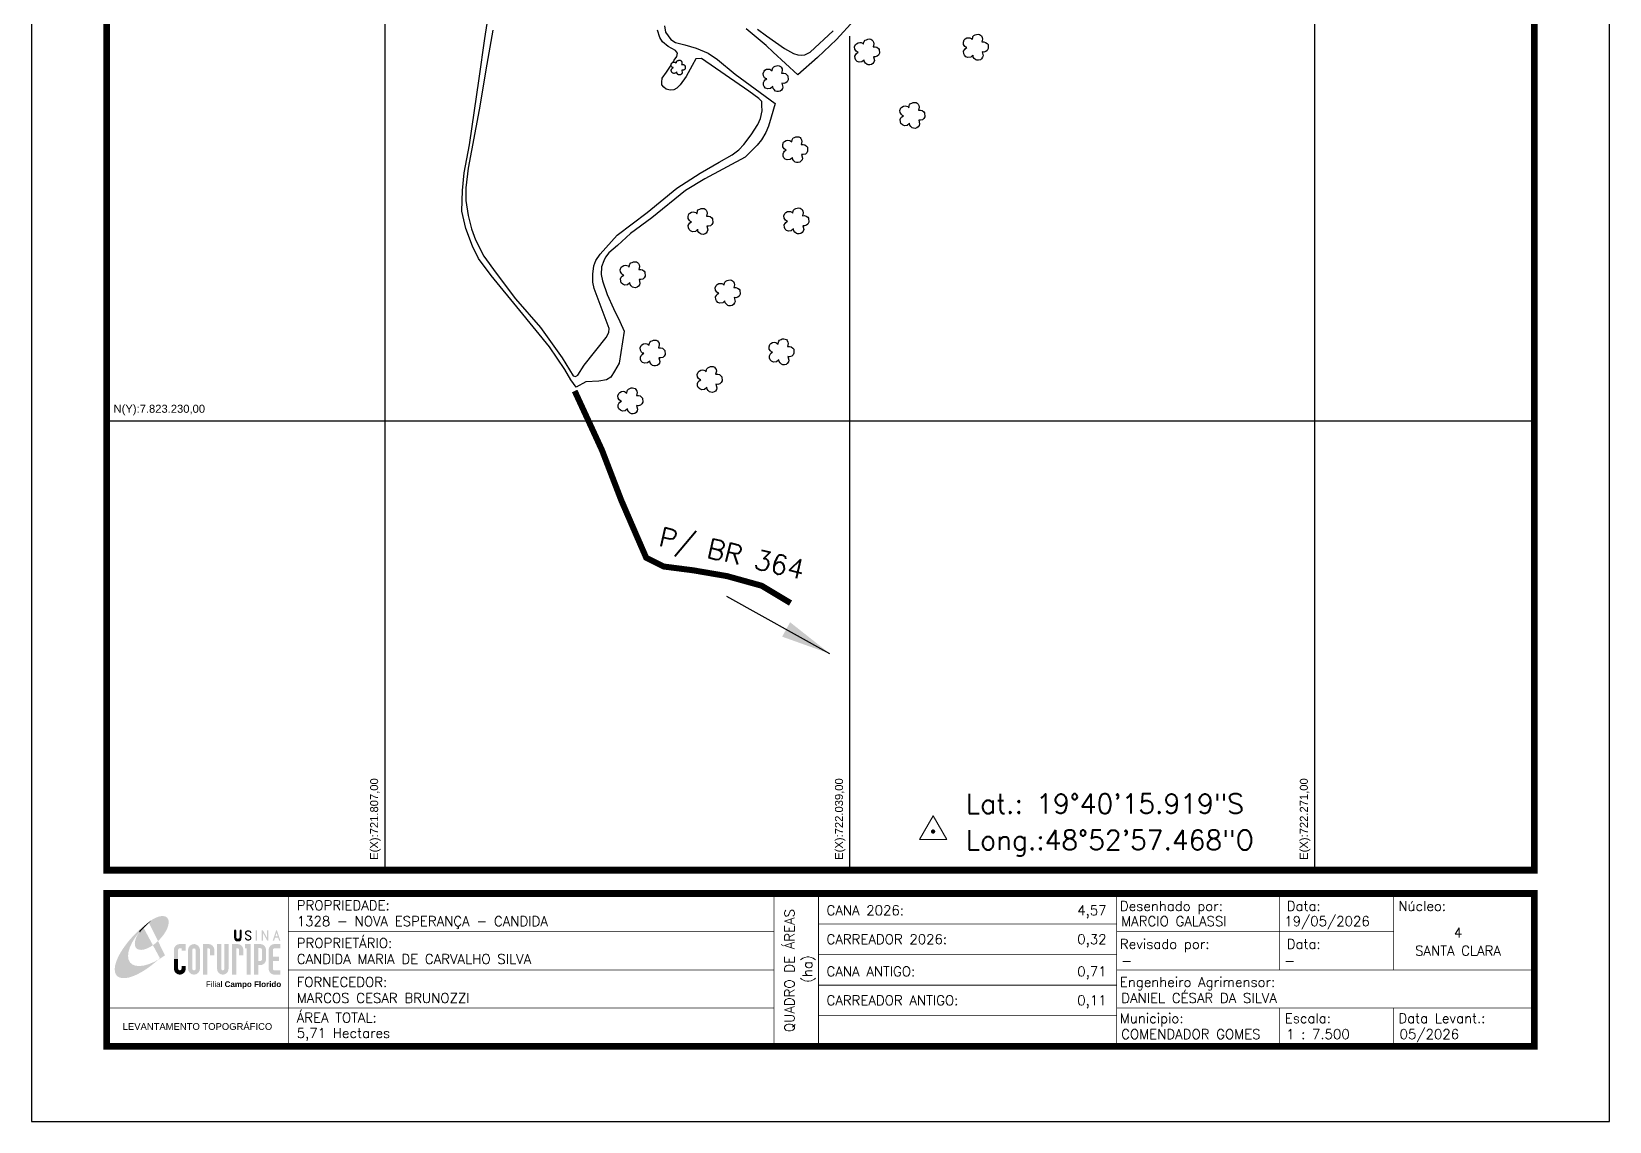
# Model space of a CAD drawing. Extents: x 721631 to 722418, y 7822880 to 7823994.
# Drawn here: x 721631 to 722418, y 7822880 to 7823424 of the extents above; entities that cross this region are included whole.
import ezdxf
from ezdxf.enums import TextEntityAlignment as Align

# ---------------------------------------------------------------- set-up
doc = ezdxf.new("R2010")
doc.units = 0
doc.linetypes.add('CONTINUO', pattern=[0])
doc.linetypes.add('LIN0', pattern=[0])
for name, color, linetype, lineweight in [('0114001328', 1, 'Continuous', 25), ('0114001328005', 5, 'Continuous', 25), ('TEXTO_DIVERSOS', 7, 'Continuous', 5)]:
    doc.layers.add(name, color=color, linetype=linetype, lineweight=lineweight)
for name, color, linetype in [('_SIMBOLO ARVORE', 118, 'Continuous'), ('ESTRADA', 1, 'Continuous'), ('MALHA', 8, 'Continuous'), ('MARGEM', 5, 'Continuous'), ('MATO', 94, 'Continuous'), ('TEXTO', 7, 'Continuous')]:
    doc.layers.add(name, color=color, linetype=linetype)
doc.styles.add('ARIAL', font='arial.ttf')
doc.styles.add('Simplex', font='simplex.shx')
doc.styles.get("Standard").update_dxf_attribs({"font": 'arial.ttf'})
doc.dimstyles.new('ISO-25', dxfattribs={"dimtxt": 2.5, "dimasz": 2.5, "dimexe": 1.25, "dimexo": 0.625, "dimtad": 1, "dimtxsty": 'Standard', "dimcen": 2.5, "dimadec": 0, "dimazin": 0, "dimtfac": 1, "dimtmove": 0, "dimatfit": 3, "dimfxl": 1, "dimarcsym": 0})

# ---------------------------------------------------------------- blocks, each defined once
blk = doc.blocks.new('mato')
at = {"layer": 'MATO', "color": 94, "linetype": 'CONTINUO'}
blk.add_lwpolyline([(734601.6, 7824194.7), (734600.8, 7824194.1), (734600, 7824193.3), (734599.1, 7824192.6), (734598, 7824192.3), (734596.9, 7824192.2), (734595.8, 7824192.2), (734594.9, 7824192.4), (734594.2, 7824192.7), (734593.5, 7824193.1), (734592.9, 7824193.6), (734592.3, 7824194.1), (734591.8, 7824194.7), (734591.5, 7824195.3), (734591.3, 7824195.9), (734591.2, 7824196.6), (734591, 7824197.5), (734591, 7824198.4), (734591, 7824199.3), (734591.2, 7824200), (734591.5, 7824200.5), (734591.9, 7824201), (734592.1, 7824201.5), (734592.4, 7824201.9), (734592.8, 7824202.3), (734594.2, 7824203.2), (734594.7, 7824203.6), (734594.5, 7824203.7), (734593.5, 7824204), (734593.1, 7824204.2), (734592.7, 7824204.5), (734592.3, 7824204.9), (734591.8, 7824205.6), (734591.3, 7824206.3), (734590.9, 7824207.1), (734590.7, 7824208), (734590.6, 7824208.8), (734590.7, 7824209.7), (734590.9, 7824210.7), (734591.3, 7824211.6), (734591.7, 7824212.4), (734592, 7824212.8), (734592.3, 7824213.1), (734592.7, 7824213.4), (734593.3, 7824213.8), (734593.9, 7824214.2), (734594.6, 7824214.5), (734595.3, 7824214.7), (734596, 7824214.8), (734596.6, 7824214.8), (734597.2, 7824214.8), (734597.8, 7824214.7), (734598.2, 7824214.6), (734598.7, 7824214.4), (734599.1, 7824214.3), (734599.5, 7824214), (734600, 7824213.4), (734600.5, 7824213), (734600.9, 7824212.8), (734601.1, 7824213.4), (734601.2, 7824214.2), (734601.3, 7824215.1), (734601.4, 7824215.5), (734601.5, 7824215.8), (734602, 7824216.5), (734602.3, 7824217), (734602.7, 7824217.4), (734603.2, 7824217.6), (734603.7, 7824217.8), (734604.3, 7824218), (734605.3, 7824218.4), (734605.8, 7824218.6), (734606.3, 7824218.7), (734606.9, 7824218.8), (734607.5, 7824218.8), (734608, 7824218.8), (734608.6, 7824218.7), (734609.1, 7824218.6), (734609.5, 7824218.4), (734610, 7824218.1), (734610.4, 7824217.9), (734610.7, 7824217.6), (734611, 7824217.2), (734611.3, 7824216.8), (734611.7, 7824216.3), (734611.9, 7824215.7), (734612.2, 7824215.1), (734612.4, 7824214.6), (734612.5, 7824214), (734612.5, 7824213.3), (734612.2, 7824212.1), (734611.9, 7824210.9), (734611.7, 7824210), (734612.4, 7824209.8), (734613.2, 7824209.9), (734614.1, 7824210), (734614.7, 7824209.9), (734615.4, 7824209.8), (734616, 7824209.5), (734616.6, 7824209.1), (734617.3, 7824208.6), (734617.8, 7824208.1), (734618.2, 7824207.9), (734618.6, 7824207.5), (734618.8, 7824207), (734619, 7824205.5), (734619.1, 7824203.9), (734619.1, 7824202.4), (734618.8, 7824201.5), (734618.4, 7824200.9), (734618, 7824200.3), (734617.5, 7824199.8), (734617, 7824199.3), (734616.5, 7824199), (734615.7, 7824198.7), (734614.9, 7824198.5), (734614.1, 7824198.3), (734613.3, 7824198.6), (734612.6, 7824198.7), (734612.1, 7824198.5), (734612.3, 7824197.3), (734613.2, 7824194.3), (734613.1, 7824193.5), (734613, 7824192.9), (734612.3, 7824191.8), (734611.9, 7824191.2), (734611.4, 7824190.7), (734611, 7824190.3), (734610.6, 7824189.9), (734610.1, 7824189.6), (734609.5, 7824189.4), (734608.8, 7824189.2), (734608.2, 7824189.2), (734607.5, 7824189.1), (734606.8, 7824189.2), (734605.7, 7824189.3), (734605.3, 7824189.5), (734604.8, 7824189.7), (734604.2, 7824190.1), (734603.7, 7824190.7), (734603.2, 7824191.3), (734602.7, 7824191.7), (734602.3, 7824192.2), (734602, 7824192.7), (734601.9, 7824194.3), (734601.7, 7824195)], dxfattribs=at)
blk = doc.blocks.new('A$C78F83FB3')
at = {"layer": 'MARGEM'}
h = blk.add_hatch(color=20, dxfattribs=at)
edge = h.paths.add_edge_path()
edge.add_ellipse((19.49, 23.77), major_axis=(-6.68, -6.67), ratio=0.469426, start_angle=292.73277, end_angle=601.25787)
edge.add_ellipse((22.83, 22.05), major_axis=(12.64, 11.29), ratio=0.457614, start_angle=79.90686, end_angle=107.91393)
edge = h.paths.add_edge_path()
edge.add_ellipse((18.28, 18.7), major_axis=(13.95, 13.59), ratio=0.386848, start_angle=63.96117, end_angle=264.59932)
edge.add_ellipse((22.83, 22.05), major_axis=(12.64, 11.29), ratio=0.457614, start_angle=107.91393, end_angle=245.11815, ccw=False)
edge.add_ellipse((19.49, 23.77), major_axis=(-6.68, -6.67), ratio=0.469426, start_angle=241.25787, end_angle=292.73277, ccw=False)
for color, points in [(20, [(15.46, 26.12), (14.17, 24.81), (14.06, 24.24), (14.39, 23.97), (14.67, 24.54), (19.47, 29.32), (18.48, 28.66), (17.31, 27.78)]), (7, [(58.42, 24.9), (57.9, 24.9), (57.9, 21.73, -0.414214), (57.15, 20.98), (56.84, 20.98, -0.414214), (56.09, 21.73), (56.09, 24.9), (55.57, 24.9), (55.57, 21.73, 0.414214), (56.84, 20.46), (57.15, 20.46, 0.414214), (58.42, 21.73)]), (7, [(61.7, 24.9), (61.23, 24.9, 0.396318), (60.04, 23.78), (60.04, 23.72, 0.151912), (60.39, 22.97), (60.46, 22.92), (62.18, 22), (62.85, 21.83, 0.12407), (62.51, 22.42), (60.75, 23.36, -0.13192), (60.56, 23.77, -0.385578), (61.23, 24.37), (61.7, 24.37, -0.414214), (62.37, 23.7), (62.89, 23.7, 0.414214)]), (7, [(62.37, 23.7), (62.89, 23.7, 0.414214), (61.7, 24.9), (61.23, 24.9, 0.396318), (60.04, 23.78), (60.04, 23.72, 0.151912), (60.39, 22.97), (60.46, 22.92), (62.18, 22), (62.18, 22, -0.131921), (62.37, 21.59, -0.385578), (61.7, 20.98), (61.23, 20.98, -0.414214), (60.56, 21.65), (60.04, 21.65, 0.414214), (61.23, 20.46), (61.7, 20.46, 0.402546), (62.89, 21.61, 0.165292), (62.51, 22.42), (60.75, 23.36, -0.13192), (60.56, 23.77, -0.385578), (61.23, 24.37), (61.7, 24.37, -0.414214)]), (7, [(30.97, 12.46), (29.13, 12.46), (29.13, 8.21, 1), (34.29, 8.21), (34.29, 9.41), (32.45, 9.41), (32.45, 8.21, -1), (30.97, 8.21)])]:
    blk.add_hatch(color=color, dxfattribs=at).paths.add_polyline_path(points)
h = blk.add_hatch(color=7, dxfattribs=at)
h.paths.add_polyline_path([(65.24, 24.9), (64.72, 24.9), (64.72, 20.46), (65.24, 20.46)])
h.paths.add_polyline_path([(67.38, 20.46), (67.9, 20.46), (67.9, 23.74), (69.74, 20.46), (70.23, 20.46), (70.23, 24.9), (69.71, 24.9), (69.71, 21.58), (67.85, 24.9), (67.38, 24.9)])
h.paths.add_polyline_path([(72.17, 20.46), (72.72, 20.46), (73.14, 21.73), (74.49, 21.73), (74.9, 20.46), (75.45, 20.46), (74, 24.9), (73.62, 24.9)])
h.paths.add_polyline_path([(73.81, 23.8), (74.32, 22.25), (73.31, 22.25)], flags=16)
h = blk.add_hatch(color=7, dxfattribs=at)
h.paths.add_polyline_path([(31.71, 18.93, 0.414214), (29.13, 16.35), (29.13, 12.46), (30.97, 12.46), (30.97, 16.35, -0.414214), (31.71, 17.09), (32.45, 17.09), (32.45, 16.02), (34.29, 16.02), (34.29, 18.93)])
h.paths.add_polyline_path([(44.15, 17.09, -0.414214), (44.89, 16.35), (44.89, 14.1), (46.72, 14.1), (46.72, 16.17, 0.433937), (44.15, 18.93), (41.77, 18.93), (41.77, 12.46), (43.61, 12.46), (43.61, 17.09)])
h.paths.add_polyline_path([(43.61, 12.46), (41.77, 12.46), (41.77, 5.62), (43.61, 5.62)])
h.paths.add_polyline_path([(47.92, 12.46), (49.75, 12.46), (49.75, 18.93), (47.92, 18.93)])
h.paths.add_polyline_path([(52.91, 18.93), (51.08, 18.93), (51.08, 12.46), (52.91, 12.46)])
h.paths.add_polyline_path([(51.08, 8.12, -1), (49.75, 8.12), (49.75, 12.46), (47.92, 12.46), (47.92, 8.12, 1), (52.91, 8.12), (52.91, 12.46), (51.08, 12.46)])
h.paths.add_polyline_path([(54.41, 12.46), (56.25, 12.46), (56.25, 17.09), (56.79, 17.09, -0.414214), (57.53, 16.35), (57.53, 14.1), (59.36, 14.1), (59.36, 16.17, 0.433937), (56.79, 18.93), (54.41, 18.93)])
h.paths.add_polyline_path([(56.25, 12.46), (54.41, 12.46), (54.41, 5.62), (56.25, 5.62)])
h.paths.add_polyline_path([(60.73, 12.46), (62.58, 12.46), (62.58, 18.93), (60.02, 18.93), (60.02, 17.08), (60.73, 17.08)])
h.paths.add_polyline_path([(62.58, 12.46), (60.73, 12.46), (60.73, 5.62), (62.58, 5.62)])
h.paths.add_polyline_path([(64.06, 12.46), (65.82, 12.46), (65.82, 17.17), (66.66, 17.17, -0.450417), (67.48, 16.25), (67.48, 12.46), (69.24, 12.46, 0.002307), (69.24, 12.48, 0.005282), (69.23, 12.54, -0.000938), (69.23, 12.53), (69.23, 16.17, 0.433937), (66.66, 18.93), (64.06, 18.93)])
h.paths.add_polyline_path([(64.06, 5.62), (65.82, 5.62), (65.82, 9.77), (66.66, 9.77, 0.426056), (69.24, 12.46), (67.48, 12.46), (67.48, 12.45, -0.450417), (66.66, 11.53), (65.82, 11.53), (65.82, 12.46), (64.06, 12.46)])
h.paths.add_polyline_path([(70.37, 12.46), (74.87, 12.46), (74.87, 13.44), (72.21, 13.44), (72.21, 16.35, -0.414214), (72.95, 17.09), (75.38, 17.09), (75.38, 18.93), (72.95, 18.93, 0.414214), (70.37, 16.35)])
h.paths.add_polyline_path([(72.21, 11.62), (74.87, 11.62), (74.87, 12.46), (70.37, 12.46), (70.37, 8.21, 0.414214), (72.95, 5.62), (75.38, 5.62), (75.38, 7.47), (72.95, 7.47, -0.414214), (72.21, 8.21)])
h = blk.add_hatch(color=7, dxfattribs=at)
h.paths.add_polyline_path([(35.29, 16.35), (35.29, 8.21, 1), (40.46, 8.21, 0.016978), (40.45, 8.38), (40.45, 16.17, 0.433937), (37.88, 18.93), (37.87, 18.93, 0.41391)])
h.paths.add_polyline_path([(38.62, 16.35), (38.62, 8.21, -1), (37.13, 8.21), (37.13, 16.35, -1)], flags=16)
at = {"layer": 'MARGEM', "color": 7}
blk.add_lwpolyline([(58.42, 24.9), (57.9, 24.9), (57.9, 21.73, -0.414214), (57.15, 20.98), (56.84, 20.98, -0.414214), (56.09, 21.73), (56.09, 24.9), (55.57, 24.9), (55.57, 21.73, 0.414214), (56.84, 20.46), (57.15, 20.46, 0.414214), (58.42, 21.73), (58.42, 24.9)], format="xyb", close=True, dxfattribs=at)
at = {"layer": 'MARGEM', "color": 252, "insert": (43.05, 2.72), "char_height": 2.5, "attachment_point": 1, "style": 'ARIAL'}
blk.add_mtext_dynamic_manual_height_columns('Filial {\\fArial|b1|i0|c0|p34;Campo Florido}', width=33.0271, gutter_width=2.46, heights=[2.95], dxfattribs=at)

msp = doc.modelspace()

# ---------------------------------------------------------------- linework, layer by layer
at = {"layer": '0114001328'}
for points in [[(721946.45, 7823427.19), (721947.05, 7823423.96), (721949.59, 7823420.32), (721951.97, 7823418.82), (721956.6, 7823417.58), (721962.26, 7823415.99), (721968.23, 7823413.56), (721972.9, 7823410.28), (721981.77, 7823403.01), (722001.65, 7823388.4), (721999.71, 7823381.63), (721998.43, 7823377.14), (721997, 7823373.97), (721994.9, 7823370.17), (721992.69, 7823367.51), (721986.82, 7823361.68), (721966.67, 7823350.74), (721956.92, 7823344.99), (721940.15, 7823331.34), (721929.55, 7823323.46), (721922.96, 7823317.52), (721918.71, 7823313.81), (721916.97, 7823311.63), (721916.18, 7823309.87), (721915.06, 7823306.81), (721914.87, 7823303.1), (721915.59, 7823299.94), (721917.81, 7823293.1), (721920.99, 7823286.13), (721924.15, 7823279.66), (721926.34, 7823274.78), (721923.8, 7823258.85), (721921.55, 7823254.78), (721919.65, 7823251.86), (721917.55, 7823250.53), (721913.76, 7823249.77), (721907.15, 7823249.46), (721902.36, 7823246.79), (721899.72, 7823250.48), (721896.68, 7823255.7), (721889.09, 7823266.96), (721874.27, 7823285.17), (721859.92, 7823302.48), (721853.68, 7823311.11), (721850.67, 7823317.19), (721847.29, 7823326.09), (721845.41, 7823334.65), (721845.64, 7823345.01), (721846.47, 7823353.72), (721849.11, 7823367.74), (721853.97, 7823400.81), (721856.88, 7823420.83), (721860.72, 7823445.55)], [(722041.2, 7823429.92), (722032.3, 7823420.4), (722022.79, 7823411.29), (722013.08, 7823402.71), (722000.65, 7823414.02), (721997.26, 7823417.35), (721987.31, 7823425.65)]]:
    msp.add_lwpolyline(points, dxfattribs=at)
at = {"layer": '0114001328005'}
for points in [[(721860.73, 7823424.96), (721857.87, 7823408.06), (721854.06, 7823385.24), (721848.53, 7823356.14), (721847.38, 7823346.35), (721847.38, 7823339.97), (721848.58, 7823332.54), (721850.21, 7823325.77), (721852.14, 7823320.27), (721856.39, 7823312.24), (721862.5, 7823303.75), (721872.19, 7823290.94), (721884.68, 7823276.57), (721895.41, 7823261.44), (721900.84, 7823252.52), (721902, 7823252.24), (721903.26, 7823252.76), (721906.35, 7823257.89), (721917.34, 7823271.59), (721918.65, 7823274.1), (721918.86, 7823276.09), (721911.37, 7823296.11), (721910.69, 7823299.19), (721910.8, 7823303.17), (721911.17, 7823307.33), (721912.16, 7823310.1), (721914.31, 7823313.14), (721922.89, 7823322.61), (721937.83, 7823333.93), (721952.59, 7823346.12), (721964.23, 7823353.69), (721973.76, 7823359.08), (721980.25, 7823362.84), (721983.65, 7823365.25), (721986.12, 7823367.98), (721989.68, 7823372.69), (721993.03, 7823377.92), (721994.39, 7823380.96), (721995.23, 7823384.78), (721995.13, 7823387.31), (721995.02, 7823389.4), (721993.61, 7823390.92), (721988.53, 7823394.58), (721964.92, 7823410.87), (721962.19, 7823410.6), (721960.36, 7823407.36), (721957.38, 7823401.87), (721954.29, 7823397.68), (721952.67, 7823395.96), (721951.1, 7823395.17), (721949.32, 7823395.02), (721947.38, 7823395.49), (721946.07, 7823396.48), (721945.18, 7823397.68), (721945.13, 7823398.99), (721945.39, 7823400.98), (721947.54, 7823403.96), (721949.79, 7823407.56), (721949.81, 7823407.85), (721950.06, 7823408.52), (721950.31, 7823408.67), (721950.64, 7823408.91), (721951.31, 7823409.98), (721952.72, 7823411.91), (721953.03, 7823413.53), (721951.93, 7823414.84), (721948.37, 7823416.78), (721945.44, 7823419.2), (721944.13, 7823421.34), (721942.98, 7823425.01)], [(721992.88, 7823425.55), (721997.33, 7823422.15), (722006.34, 7823415.75), (722010.79, 7823413.29), (722012.99, 7823412.66), (722014.98, 7823412.51), (722016.55, 7823412.61), (722019.11, 7823413.92), (722030.68, 7823424.7)]]:
    msp.add_lwpolyline(points, dxfattribs=at)
at = {"layer": '_SIMBOLO ARVORE', "linetype": 'CONTINUO'}
for points in [[(722046.17, 7823410.07, 0), (722045.05, 7823409.13, 0), (722043.63, 7823408.97, 0), (722042.62, 7823409.36, 0), (722041.9, 7823410.07, 0), (722041.6, 7823410.88, 0), (722041.52, 7823412.07, 0), (722041.91, 7823412.83, 0), (722042.32, 7823413.39, 0), (722043.14, 7823413.94, 0), (722042.62, 7823414.11, 0), (722042.1, 7823414.53, 0), (722041.5, 7823415.48, 0), (722041.39, 7823416.62, 0), (722041.83, 7823417.8, 0), (722042.28, 7823418.22, 0), (722043.12, 7823418.73, 0), (722044, 7823418.85, 0), (722044.7, 7823418.75, 0), (722045.25, 7823418.49, 0), (722045.86, 7823417.95, 0), (722046.04, 7823418.99, 0), (722046.19, 7823419.4, 0), (722046.65, 7823419.97, 0), (722047.32, 7823420.22, 0), (722047.98, 7823420.52, 0), (722048.73, 7823420.58, 0), (722049.43, 7823420.48, 0), (722050, 7823420.18, 0), (722050.42, 7823419.72, 0), (722050.79, 7823418.99, 0), (722050.94, 7823418.18, 0), (722050.6, 7823416.73, 0), (722051.61, 7823416.74, 0), (722052.46, 7823416.54, 0), (722053.25, 7823415.91, 0), (722053.69, 7823415.41, 0), (722053.81, 7823413.42, 0), (722053.32, 7823412.52, 0), (722052.67, 7823411.93, 0), (722051.64, 7823411.65, 0), (722050.74, 7823411.73, 0), (722051.22, 7823409.87, 0), (722051, 7823409.07, 0), (722050.46, 7823408.31, 0), (722049.87, 7823407.84, 0), (722049.03, 7823407.63, 0), (722048.19, 7823407.68, 0), (722047.56, 7823407.86, 0), (722046.85, 7823408.57, 0), (722046.36, 7823409.2, 0), (722046.21, 7823410.17, 0)], [(722100.42, 7823412.43, 0), (722099.31, 7823411.49, 0), (722097.88, 7823411.33, 0), (722096.87, 7823411.72, 0), (722096.15, 7823412.43, 0), (722095.85, 7823413.23, 0), (722095.77, 7823414.43, 0), (722096.16, 7823415.18, 0), (722096.57, 7823415.74, 0), (722097.39, 7823416.3, 0), (722096.87, 7823416.46, 0), (722096.36, 7823416.89, 0), (722095.75, 7823417.84, 0), (722095.64, 7823418.97, 0), (722096.08, 7823420.15, 0), (722096.54, 7823420.58, 0), (722097.37, 7823421.09, 0), (722098.25, 7823421.2, 0), (722098.95, 7823421.1, 0), (722099.5, 7823420.85, 0), (722100.11, 7823420.31, 0), (722100.29, 7823421.34, 0), (722100.45, 7823421.76, 0), (722100.9, 7823422.33, 0), (722101.58, 7823422.58, 0), (722102.24, 7823422.87, 0), (722102.98, 7823422.94, 0), (722103.68, 7823422.84, 0), (722104.25, 7823422.54, 0), (722104.67, 7823422.08, 0), (722105.04, 7823421.35, 0), (722105.19, 7823420.53, 0), (722104.85, 7823419.08, 0), (722105.87, 7823419.1, 0), (722106.71, 7823418.9, 0), (722107.5, 7823418.27, 0), (722107.94, 7823417.77, 0), (722108.06, 7823415.77, 0), (722107.57, 7823414.88, 0), (722106.92, 7823414.28, 0), (722105.89, 7823414.01, 0), (722105, 7823414.09, 0), (722105.48, 7823412.22, 0), (722105.26, 7823411.43, 0), (722104.72, 7823410.67, 0), (722104.12, 7823410.2, 0), (722103.28, 7823409.99, 0), (722102.44, 7823410.04, 0), (722101.82, 7823410.22, 0), (722101.1, 7823410.92, 0), (722100.61, 7823411.56, 0), (722100.46, 7823412.53, 0)], [(722000.52, 7823396.81, 0), (721999.4, 7823395.87, 0), (721997.98, 7823395.7, 0), (721996.96, 7823396.1, 0), (721996.25, 7823396.8, 0), (721995.95, 7823397.61, 0), (721995.87, 7823398.81, 0), (721996.26, 7823399.56, 0), (721996.67, 7823400.12, 0), (721997.48, 7823400.67, 0), (721996.96, 7823400.84, 0), (721996.45, 7823401.26, 0), (721995.84, 7823402.22, 0), (721995.74, 7823403.35, 0), (721996.17, 7823404.53, 0), (721996.63, 7823404.95, 0), (721997.47, 7823405.46, 0), (721998.34, 7823405.58, 0), (721999.04, 7823405.48, 0), (721999.6, 7823405.22, 0), (722000.2, 7823404.68, 0), (722000.39, 7823405.72, 0), (722000.54, 7823406.13, 0), (722001, 7823406.71, 0), (722001.67, 7823406.95, 0), (722002.33, 7823407.25, 0), (722003.07, 7823407.31, 0), (722003.77, 7823407.21, 0), (722004.34, 7823406.91, 0), (722004.77, 7823406.46, 0), (722005.14, 7823405.72, 0), (722005.28, 7823404.91, 0), (722004.94, 7823403.46, 0), (722005.96, 7823403.48, 0), (722006.8, 7823403.27, 0), (722007.59, 7823402.65, 0), (722008.03, 7823402.14, 0), (722008.15, 7823400.15, 0), (722007.66, 7823399.25, 0), (722007.01, 7823398.66, 0), (722005.99, 7823398.38, 0), (722005.09, 7823398.46, 0), (722005.57, 7823396.6, 0), (722005.35, 7823395.8, 0), (722004.81, 7823395.04, 0), (722004.22, 7823394.57, 0), (722003.37, 7823394.36, 0), (722002.54, 7823394.41, 0), (722001.91, 7823394.59, 0), (722001.19, 7823395.3, 0), (722000.7, 7823395.94, 0), (722000.55, 7823396.9, 0)], [(722068.77, 7823378.42, 0), (722067.65, 7823377.48, 0), (722066.23, 7823377.32, 0), (722065.22, 7823377.71, 0), (722064.5, 7823378.42, 0), (722064.2, 7823379.22, 0), (722064.12, 7823380.42, 0), (722064.51, 7823381.17, 0), (722064.92, 7823381.73, 0), (722065.74, 7823382.29, 0), (722065.22, 7823382.45, 0), (722064.7, 7823382.88, 0), (722064.1, 7823383.83, 0), (722063.99, 7823384.96, 0), (722064.43, 7823386.14, 0), (722064.88, 7823386.57, 0), (722065.72, 7823387.08, 0), (722066.6, 7823387.19, 0), (722067.3, 7823387.09, 0), (722067.85, 7823386.84, 0), (722068.46, 7823386.3, 0), (722068.64, 7823387.33, 0), (722068.8, 7823387.75, 0), (722069.25, 7823388.32, 0), (722069.93, 7823388.57, 0), (722070.58, 7823388.86, 0), (722071.33, 7823388.93, 0), (722072.03, 7823388.83, 0), (722072.6, 7823388.53, 0), (722073.02, 7823388.07, 0), (722073.39, 7823387.34, 0), (722073.54, 7823386.52, 0), (722073.2, 7823385.07, 0), (722074.22, 7823385.09, 0), (722075.06, 7823384.89, 0), (722075.85, 7823384.26, 0), (722076.29, 7823383.76, 0), (722076.41, 7823381.76, 0), (722075.92, 7823380.87, 0), (722075.27, 7823380.27, 0), (722074.24, 7823380, 0), (722073.35, 7823380.08, 0), (722073.83, 7823378.21, 0), (722073.61, 7823377.42, 0), (722073.07, 7823376.66, 0), (722072.47, 7823376.18, 0), (722071.63, 7823375.98, 0), (722070.79, 7823376.03, 0), (722070.17, 7823376.21, 0), (722069.45, 7823376.91, 0), (722068.96, 7823377.55, 0), (722068.81, 7823378.51, 0)], [(722010.29, 7823361.31, 0), (722009.17, 7823360.37, 0), (722007.75, 7823360.21, 0), (722006.74, 7823360.6, 0), (722006.02, 7823361.31, 0), (722005.72, 7823362.12, 0), (722005.64, 7823363.31, 0), (722006.03, 7823364.07, 0), (722006.44, 7823364.63, 0), (722007.26, 7823365.18, 0), (722006.74, 7823365.35, 0), (722006.22, 7823365.77, 0), (722005.62, 7823366.72, 0), (722005.51, 7823367.86, 0), (722005.94, 7823369.04, 0), (722006.4, 7823369.46, 0), (722007.24, 7823369.97, 0), (722008.11, 7823370.09, 0), (722008.82, 7823369.99, 0), (722009.37, 7823369.73, 0), (722009.98, 7823369.19, 0), (722010.16, 7823370.23, 0), (722010.31, 7823370.64, 0), (722010.77, 7823371.21, 0), (722011.44, 7823371.46, 0), (722012.1, 7823371.75, 0), (722012.84, 7823371.82, 0), (722013.55, 7823371.72, 0), (722014.12, 7823371.42, 0), (722014.54, 7823370.96, 0), (722014.91, 7823370.23, 0), (722015.05, 7823369.42, 0), (722014.72, 7823367.97, 0), (722015.73, 7823367.98, 0), (722016.57, 7823367.78, 0), (722017.37, 7823367.15, 0), (722017.81, 7823366.65, 0), (722017.93, 7823364.65, 0), (722017.44, 7823363.76, 0), (722016.79, 7823363.16, 0), (722015.76, 7823362.89, 0), (722014.86, 7823362.97, 0), (722015.34, 7823361.11, 0), (722015.12, 7823360.31, 0), (722014.58, 7823359.55, 0), (722013.99, 7823359.08, 0), (722013.15, 7823358.87, 0), (722012.31, 7823358.92, 0), (722011.68, 7823359.1, 0), (722010.96, 7823359.81, 0), (722010.48, 7823360.44, 0), (722010.33, 7823361.41, 0)], [(721963.01, 7823325.52, 0), (721961.89, 7823324.58, 0), (721960.47, 7823324.42, 0), (721959.45, 7823324.81, 0), (721958.73, 7823325.52, 0), (721958.44, 7823326.33, 0), (721958.36, 7823327.52, 0), (721958.75, 7823328.28, 0), (721959.15, 7823328.84, 0), (721959.97, 7823329.39, 0), (721959.45, 7823329.56, 0), (721958.94, 7823329.98, 0), (721958.33, 7823330.93, 0), (721958.22, 7823332.07, 0), (721958.66, 7823333.25, 0), (721959.12, 7823333.67, 0), (721959.95, 7823334.18, 0), (721960.83, 7823334.3, 0), (721961.53, 7823334.2, 0), (721962.09, 7823333.94, 0), (721962.69, 7823333.4, 0), (721962.88, 7823334.44, 0), (721963.03, 7823334.85, 0), (721963.48, 7823335.42, 0), (721964.16, 7823335.67, 0), (721964.82, 7823335.96, 0), (721965.56, 7823336.03, 0), (721966.26, 7823335.93, 0), (721966.83, 7823335.63, 0), (721967.25, 7823335.17, 0), (721967.63, 7823334.44, 0), (721967.77, 7823333.63, 0), (721967.43, 7823332.18, 0), (721968.45, 7823332.19, 0), (721969.29, 7823331.99, 0), (721970.08, 7823331.36, 0), (721970.52, 7823330.86, 0), (721970.64, 7823328.86, 0), (721970.15, 7823327.97, 0), (721969.5, 7823327.37, 0), (721968.48, 7823327.1, 0), (721967.58, 7823327.18, 0), (721968.06, 7823325.31, 0), (721967.84, 7823324.52, 0), (721967.3, 7823323.76, 0), (721966.71, 7823323.29, 0), (721965.86, 7823323.08, 0), (721965.03, 7823323.13, 0), (721964.4, 7823323.31, 0), (721963.68, 7823324.02, 0), (721963.19, 7823324.65, 0), (721963.04, 7823325.62, 0)], [(722010.9, 7823325.76, 0), (722009.78, 7823324.82, 0), (722008.36, 7823324.66, 0), (722007.35, 7823325.05, 0), (722006.63, 7823325.75, 0), (722006.33, 7823326.56, 0), (722006.25, 7823327.76, 0), (722006.64, 7823328.51, 0), (722007.05, 7823329.07, 0), (722007.87, 7823329.63, 0), (722007.35, 7823329.79, 0), (722006.83, 7823330.22, 0), (722006.23, 7823331.17, 0), (722006.12, 7823332.3, 0), (722006.56, 7823333.48, 0), (722007.01, 7823333.91, 0), (722007.85, 7823334.42, 0), (722008.73, 7823334.53, 0), (722009.43, 7823334.43, 0), (722009.98, 7823334.18, 0), (722010.59, 7823333.64, 0), (722010.77, 7823334.67, 0), (722010.93, 7823335.09, 0), (722011.38, 7823335.66, 0), (722012.06, 7823335.91, 0), (722012.71, 7823336.2, 0), (722013.46, 7823336.27, 0), (722014.16, 7823336.17, 0), (722014.73, 7823335.87, 0), (722015.15, 7823335.41, 0), (722015.52, 7823334.68, 0), (722015.67, 7823333.86, 0), (722015.33, 7823332.41, 0), (722016.35, 7823332.43, 0), (722017.19, 7823332.23, 0), (722017.98, 7823331.6, 0), (722018.42, 7823331.1, 0), (722018.54, 7823329.1, 0), (722018.05, 7823328.21, 0), (722017.4, 7823327.61, 0), (722016.37, 7823327.34, 0), (722015.48, 7823327.42, 0), (722015.95, 7823325.55, 0), (722015.74, 7823324.76, 0), (722015.2, 7823324, 0), (722014.6, 7823323.52, 0), (722013.76, 7823323.32, 0), (722012.92, 7823323.37, 0), (722012.3, 7823323.55, 0), (722011.58, 7823324.25, 0), (722011.09, 7823324.89, 0), (722010.94, 7823325.85, 0)], [(721929.19, 7823298.91, 0), (721928.07, 7823297.97, 0), (721926.65, 7823297.81, 0), (721925.63, 7823298.2, 0), (721924.92, 7823298.91, 0), (721924.62, 7823299.72, 0), (721924.54, 7823300.91, 0), (721924.93, 7823301.67, 0), (721925.34, 7823302.22, 0), (721926.15, 7823302.78, 0), (721925.63, 7823302.95, 0), (721925.12, 7823303.37, 0), (721924.52, 7823304.32, 0), (721924.41, 7823305.46, 0), (721924.84, 7823306.64, 0), (721925.3, 7823307.06, 0), (721926.14, 7823307.57, 0), (721927.01, 7823307.69, 0), (721927.71, 7823307.59, 0), (721928.27, 7823307.33, 0), (721928.87, 7823306.79, 0), (721929.06, 7823307.82, 0), (721929.21, 7823308.24, 0), (721929.67, 7823308.81, 0), (721930.34, 7823309.06, 0), (721931, 7823309.35, 0), (721931.74, 7823309.42, 0), (721932.44, 7823309.32, 0), (721933.01, 7823309.02, 0), (721933.44, 7823308.56, 0), (721933.81, 7823307.83, 0), (721933.95, 7823307.02, 0), (721933.62, 7823305.57, 0), (721934.63, 7823305.58, 0), (721935.47, 7823305.38, 0), (721936.26, 7823304.75, 0), (721936.7, 7823304.25, 0), (721936.82, 7823302.25, 0), (721936.33, 7823301.36, 0), (721935.68, 7823300.76, 0), (721934.66, 7823300.49, 0), (721933.76, 7823300.57, 0), (721934.24, 7823298.7, 0), (721934.02, 7823297.91, 0), (721933.48, 7823297.15, 0), (721932.89, 7823296.68, 0), (721932.04, 7823296.47, 0), (721931.21, 7823296.52, 0), (721930.58, 7823296.7, 0), (721929.86, 7823297.4, 0), (721929.37, 7823298.04, 0), (721929.22, 7823299.01, 0)], [(721976.63, 7823289.85, 0), (721975.52, 7823288.91, 0), (721974.09, 7823288.74, 0), (721973.08, 7823289.14, 0), (721972.36, 7823289.84, 0), (721972.06, 7823290.65, 0), (721971.98, 7823291.85, 0), (721972.37, 7823292.6, 0), (721972.78, 7823293.16, 0), (721973.6, 7823293.71, 0), (721973.08, 7823293.88, 0), (721972.57, 7823294.3, 0), (721971.96, 7823295.26, 0), (721971.85, 7823296.39, 0), (721972.29, 7823297.57, 0), (721972.75, 7823297.99, 0), (721973.58, 7823298.5, 0), (721974.46, 7823298.62, 0), (721975.16, 7823298.52, 0), (721975.71, 7823298.26, 0), (721976.32, 7823297.72, 0), (721976.5, 7823298.76, 0), (721976.66, 7823299.17, 0), (721977.11, 7823299.75, 0), (721977.79, 7823299.99, 0), (721978.45, 7823300.29, 0), (721979.19, 7823300.36, 0), (721979.89, 7823300.26, 0), (721980.46, 7823299.95, 0), (721980.88, 7823299.5, 0), (721981.25, 7823298.77, 0), (721981.4, 7823297.95, 0), (721981.06, 7823296.5, 0), (721982.08, 7823296.52, 0), (721982.92, 7823296.31, 0), (721983.71, 7823295.69, 0), (721984.15, 7823295.18, 0), (721984.27, 7823293.19, 0), (721983.78, 7823292.29, 0), (721983.13, 7823291.7, 0), (721982.1, 7823291.42, 0), (721981.21, 7823291.5, 0), (721981.69, 7823289.64, 0), (721981.47, 7823288.84, 0), (721980.93, 7823288.08, 0), (721980.33, 7823287.61, 0), (721979.49, 7823287.4, 0), (721978.65, 7823287.45, 0), (721978.03, 7823287.63, 0), (721977.31, 7823288.34, 0), (721976.82, 7823288.98, 0), (721976.67, 7823289.94, 0)], [(721939.13, 7823259.85, 0), (721938.01, 7823258.91, 0), (721936.59, 7823258.75, 0), (721935.57, 7823259.14, 0), (721934.85, 7823259.85, 0), (721934.56, 7823260.66, 0), (721934.48, 7823261.85, 0), (721934.86, 7823262.6, 0), (721935.27, 7823263.16, 0), (721936.09, 7823263.72, 0), (721935.57, 7823263.88, 0), (721935.06, 7823264.31, 0), (721934.45, 7823265.26, 0), (721934.34, 7823266.39, 0), (721934.78, 7823267.57, 0), (721935.24, 7823268, 0), (721936.07, 7823268.51, 0), (721936.95, 7823268.62, 0), (721937.65, 7823268.52, 0), (721938.2, 7823268.27, 0), (721938.81, 7823267.73, 0), (721938.99, 7823268.76, 0), (721939.15, 7823269.18, 0), (721939.6, 7823269.75, 0), (721940.28, 7823270, 0), (721940.94, 7823270.29, 0), (721941.68, 7823270.36, 0), (721942.38, 7823270.26, 0), (721942.95, 7823269.96, 0), (721943.37, 7823269.5, 0), (721943.74, 7823268.77, 0), (721943.89, 7823267.96, 0), (721943.55, 7823266.51, 0), (721944.57, 7823266.52, 0), (721945.41, 7823266.32, 0), (721946.2, 7823265.69, 0), (721946.64, 7823265.19, 0), (721946.76, 7823263.19, 0), (721946.27, 7823262.3, 0), (721945.62, 7823261.7, 0), (721944.6, 7823261.43, 0), (721943.7, 7823261.51, 0), (721944.18, 7823259.64, 0), (721943.96, 7823258.85, 0), (721943.42, 7823258.09, 0), (721942.83, 7823257.62, 0), (721941.98, 7823257.41, 0), (721941.15, 7823257.46, 0), (721940.52, 7823257.64, 0), (721939.8, 7823258.34, 0), (721939.31, 7823258.98, 0), (721939.16, 7823259.95, 0)], [(722003.48, 7823260.44, 0), (722002.36, 7823259.5, 0), (722000.94, 7823259.34, 0), (721999.92, 7823259.73, 0), (721999.2, 7823260.44, 0), (721998.91, 7823261.25, 0), (721998.83, 7823262.44, 0), (721999.22, 7823263.2, 0), (721999.62, 7823263.76, 0), (722000.44, 7823264.31, 0), (721999.92, 7823264.48, 0), (721999.41, 7823264.9, 0), (721998.8, 7823265.85, 0), (721998.69, 7823266.99, 0), (721999.13, 7823268.17, 0), (721999.59, 7823268.59, 0), (722000.42, 7823269.1, 0), (722001.3, 7823269.22, 0), (722002, 7823269.12, 0), (722002.56, 7823268.86, 0), (722003.16, 7823268.32, 0), (722003.35, 7823269.36, 0), (722003.5, 7823269.77, 0), (722003.95, 7823270.34, 0), (722004.63, 7823270.59, 0), (722005.29, 7823270.88, 0), (722006.03, 7823270.95, 0), (722006.73, 7823270.85, 0), (722007.3, 7823270.55, 0), (722007.72, 7823270.09, 0), (722008.1, 7823269.36, 0), (722008.24, 7823268.55, 0), (722007.9, 7823267.1, 0), (722008.92, 7823267.11, 0), (722009.76, 7823266.91, 0), (722010.55, 7823266.28, 0), (722010.99, 7823265.78, 0), (722011.11, 7823263.78, 0), (722010.62, 7823262.89, 0), (722009.97, 7823262.29, 0), (722008.95, 7823262.02, 0), (722008.05, 7823262.1, 0), (722008.53, 7823260.23, 0), (722008.31, 7823259.44, 0), (722007.77, 7823258.68, 0), (722007.18, 7823258.21, 0), (722006.33, 7823258, 0), (722005.5, 7823258.05, 0), (722004.87, 7823258.23, 0), (722004.15, 7823258.94, 0), (722003.66, 7823259.57, 0), (722003.51, 7823260.54, 0)], [(721967.59, 7823246.66, 0), (721966.48, 7823245.72, 0), (721965.05, 7823245.56, 0), (721964.04, 7823245.95, 0), (721963.32, 7823246.66, 0), (721963.03, 7823247.47, 0), (721962.95, 7823248.66, 0), (721963.33, 7823249.42, 0), (721963.74, 7823249.97, 0), (721964.56, 7823250.53, 0), (721964.04, 7823250.7, 0), (721963.53, 7823251.12, 0), (721962.92, 7823252.07, 0), (721962.81, 7823253.21, 0), (721963.25, 7823254.39, 0), (721963.71, 7823254.81, 0), (721964.54, 7823255.32, 0), (721965.42, 7823255.44, 0), (721966.12, 7823255.34, 0), (721966.67, 7823255.08, 0), (721967.28, 7823254.54, 0), (721967.46, 7823255.57, 0), (721967.62, 7823255.99, 0), (721968.07, 7823256.56, 0), (721968.75, 7823256.81, 0), (721969.41, 7823257.1, 0), (721970.15, 7823257.17, 0), (721970.85, 7823257.07, 0), (721971.42, 7823256.77, 0), (721971.84, 7823256.31, 0), (721972.21, 7823255.58, 0), (721972.36, 7823254.77, 0), (721972.02, 7823253.32, 0), (721973.04, 7823253.33, 0), (721973.88, 7823253.13, 0), (721974.67, 7823252.5, 0), (721975.11, 7823252, 0), (721975.23, 7823250, 0), (721974.74, 7823249.11, 0), (721974.09, 7823248.51, 0), (721973.06, 7823248.24, 0), (721972.17, 7823248.32, 0), (721972.65, 7823246.45, 0), (721972.43, 7823245.66, 0), (721971.89, 7823244.9, 0), (721971.29, 7823244.43, 0), (721970.45, 7823244.22, 0), (721969.61, 7823244.27, 0), (721968.99, 7823244.45, 0), (721968.27, 7823245.15, 0), (721967.78, 7823245.79, 0), (721967.63, 7823246.76, 0)], [(721928.01, 7823235.99, 0), (721926.89, 7823235.05, 0), (721925.47, 7823234.89, 0), (721924.45, 7823235.28, 0), (721923.73, 7823235.99, 0), (721923.44, 7823236.8, 0), (721923.36, 7823237.99, 0), (721923.74, 7823238.75, 0), (721924.15, 7823239.31, 0), (721924.97, 7823239.86, 0), (721924.45, 7823240.03, 0), (721923.94, 7823240.45, 0), (721923.33, 7823241.4, 0), (721923.22, 7823242.54, 0), (721923.66, 7823243.72, 0), (721924.12, 7823244.14, 0), (721924.95, 7823244.65, 0), (721925.83, 7823244.77, 0), (721926.53, 7823244.67, 0), (721927.08, 7823244.41, 0), (721927.69, 7823243.87, 0), (721927.87, 7823244.9, 0), (721928.03, 7823245.32, 0), (721928.48, 7823245.89, 0), (721929.16, 7823246.14, 0), (721929.82, 7823246.43, 0), (721930.56, 7823246.5, 0), (721931.26, 7823246.4, 0), (721931.83, 7823246.1, 0), (721932.25, 7823245.64, 0), (721932.62, 7823244.91, 0), (721932.77, 7823244.1, 0), (721932.43, 7823242.65, 0), (721933.45, 7823242.66, 0), (721934.29, 7823242.46, 0), (721935.08, 7823241.83, 0), (721935.52, 7823241.33, 0), (721935.64, 7823239.33, 0), (721935.15, 7823238.44, 0), (721934.5, 7823237.84, 0), (721933.48, 7823237.57, 0), (721932.58, 7823237.65, 0), (721933.06, 7823235.78, 0), (721932.84, 7823234.99, 0), (721932.3, 7823234.23, 0), (721931.71, 7823233.76, 0), (721930.86, 7823233.55, 0), (721930.03, 7823233.6, 0), (721929.4, 7823233.78, 0), (721928.68, 7823234.49, 0), (721928.19, 7823235.12, 0), (721928.04, 7823236.09, 0)]]:
    msp.add_polyline3d(points, dxfattribs=at)
at = {"layer": 'ESTRADA', "const_width": 3}
msp.add_lwpolyline([(721901.66, 7823244.93), (721915.28, 7823215.41), (721924.88, 7823190.46), (721932.56, 7823172.71), (721937.37, 7823161.67), (721946.01, 7823157.35), (721960.89, 7823155.43), (721977.7, 7823152.55), (721994.99, 7823147.75), (722009.39, 7823139.11)], dxfattribs=at)
at = {"layer": 'MALHA', "color": 8}
for points in [[(722271, 7823005.83), (722271, 7823802.83)], [(721807, 7823005.83), (721807, 7823783)], [(722039, 7823005.83), (722039, 7823421.98)], [(721668.09, 7823230), (722380.59, 7823230)]]:
    msp.add_lwpolyline(points, dxfattribs=at)
at = {"layer": 'MARGEM', "color": 174, "linetype": 'LIN0', "flags": 128}
msp.add_lwpolyline([(722418.09, 7822880.44), (722418.09, 7823994.19), (721630.59, 7823994.19), (721630.59, 7822880.44)], close=True, dxfattribs=at)
at = {"layer": 'MARGEM', "color": 174, "linetype": 'LIN0', "const_width": 3.41, "flags": 128}
for points in [[(722380.59, 7823005.83), (722380.59, 7823956.69), (721668.09, 7823956.69), (721668.09, 7823005.83)], [(721668.09, 7822994.18), (722380.59, 7822994.18), (722380.59, 7822917.94), (721668.09, 7822917.94)]]:
    msp.add_lwpolyline(points, close=True, dxfattribs=at)
at = {"layer": 'MARGEM', "color": 174, "linetype": 'LIN0', "flags": 128}
for points, const_width in [([(721758.69, 7822994.18), (721758.69, 7822917.94)], 0.379), ([(721758.69, 7822994.18), (721758.69, 7822918.63)], 0.375), ([(722001.14, 7822994.18), (722001.14, 7822918.87)], 0.379), ([(722023.36, 7822994.18), (722023.36, 7822918.87)], 0.379), ([(722172.1, 7822994.18), (722172.1, 7822918.87)], 0.379), ([(722253.45, 7822956.06), (722253.45, 7822994.18)], 0.379), ([(722310.35, 7822956.06), (722310.35, 7822994.18)], 0.379), ([(722023.36, 7822978.93), (722172.1, 7822978.93)], 0.379), ([(721758.69, 7822975.12), (722001.14, 7822975.12)], 0.379), ([(722172.1, 7822975.12), (722310.35, 7822975.12)], 0.379), ([(722023.36, 7822963.68), (722172.1, 7822963.68)], 0.379), ([(721758.69, 7822956.06), (722001.14, 7822956.06)], 0.379), ([(722172.1, 7822956.06), (722380.65, 7822956.06)], 0.379), ([(722023.36, 7822948.43), (722172.1, 7822948.43)], 0.379), ([(721668.09, 7822937), (722001.14, 7822937)], 0.379), ([(722023.36, 7822933.18), (722172.1, 7822933.18)], 0.379), ([(722172.1, 7822937), (722380.62, 7822937)], 0.379), ([(722253.45, 7822937), (722253.45, 7822918.11)], 0.379), ([(722310.35, 7822937), (722310.35, 7822918.11)], 0.379)]:
    msp.add_lwpolyline(points, dxfattribs=dict(at, const_width=const_width))
at = {"layer": 'TEXTO', "color": 7, "lineweight": 9, "flags": 128}
msp.add_lwpolyline([(722073.77, 7823021.19), (722087.34, 7823021.19), (722080.56, 7823032.94)], close=True, dxfattribs=at)
at = {"layer": 'TEXTO', "color": 7, "lineweight": 9, "const_width": 1.06, "flags": 128}
msp.add_lwpolyline([(722080.03, 7823025.11, -1), (722081.09, 7823025.11, -1)], format="xyb", close=True, dxfattribs=at)

# ---------------------------------------------------------------- block references
at = {"layer": 'MARGEM', "linetype": 'ByBlock', "xscale": 1.146752036135178, "yscale": 1.146752036135178, "zscale": 1.146752036135178}
msp.add_blockref('A$C78F83FB3', (721668.23, 7822947.23), dxfattribs=at)
at = {"layer": 'MATO', "linetype": 'Continuous', "xscale": 0.2478672231370114, "yscale": 0.2478672231370114, "zscale": 0.2478672231370114}
msp.add_blockref('mato', (539868.85, 5884042.63), dxfattribs=at)

# ---------------------------------------------------------------- texts
at = {"layer": 'MALHA'}
msp.add_text('N(Y):7.823.230,00', height=4, dxfattribs=at).set_placement((721671.52, 7823232.86), align=Align.BOTTOM_LEFT)
for s, p in [('E(X):721.807,00', (721804.77, 7823010.98)), ('E(X):722.039,00', (722036.77, 7823010.98)), ('E(X):722.271,00', (722268.77, 7823010.98))]:
    msp.add_text(s, height=4, rotation=90, dxfattribs=at).set_placement(p, align=Align.BOTTOM_LEFT)
at = {"layer": 'MARGEM', "color": 7, "linetype": 'Continuous', "lineweight": 9, "style": 'Simplex'}
for s, p in [('PROPRIEDADE:', (721762.96, 7822990.75)), ('Desenhado por:', (722173.76, 7822990.38)), ('Data:', (722257.04, 7822990.38)), ('Núcleo:', (722312.74, 7822990.38)), ('PROPRIETÁRIO:', (721762.96, 7822971.87)), ('Revisado por:', (722173.76, 7822971.4)), ('Data:', (722257.04, 7822971.4)), ('FORNECEDOR:', (721762.96, 7822952.42)), ('Engenheiro Agrimensor:', (722173.76, 7822952.42)), ('ÁREA TOTAL:', (721762.96, 7822934.66)), ('Municipio:', (722173.76, 7822934.37)), ('Escala:', (722256.07, 7822934.37)), ('Data Levant.:', (722312.74, 7822934.37))]:
    msp.add_text(s, height=4.875, dxfattribs=at).set_placement(p, align=Align.TOP_LEFT)
at = {"layer": 'MARGEM', "color": 7, "linetype": 'Continuous', "style": 'Simplex'}
for s, p in [('QUADRO DE ÁREAS', (722008.85, 7822955.7)), ('(ha)', (722017.75, 7822956.45))]:
    msp.add_text(s, height=4.875, rotation=90, dxfattribs=at).set_placement(p, align=Align.MIDDLE_CENTER)
for s, height, p in [('CANA 2026:', 4.875, (722027.34, 7822988.23)), ('1328 - NOVA ESPERANÇA - CANDIDA', 4.875, (721762.96, 7822982.8)), ('MARCIO GALASSI', 4.875, (722174.39, 7822982.8)), ('19/05/2026', 4.875, (722255.83, 7822982.8)), ('CARREADOR 2026:', 4.875, (722027.34, 7822973.79)), ('CANDIDA MARIA DE CARVALHO SILVA', 4.875, (721762.96, 7822963.91)), ('CANA ANTIGO:', 4.875, (722027.34, 7822957.73)), ('-', 4.88, (722174.39, 7822963.09)), ('-', 4.88, (722255.83, 7822963.09)), ('MARCOS CESAR BRUNOZZI', 4.875, (721762.96, 7822944.47)), ('CARREADOR ANTIGO:', 4.875, (722027.34, 7822943.3)), ('DANIEL CÉSAR DA SILVA', 4.875, (722174.39, 7822944.47)), ('5,71 Hectares', 4.875, (721762.96, 7822926.98)), ('COMENDADOR GOMES', 4.875, (722174.39, 7822926.42)), ('1 : 7.500', 4.875, (722256.71, 7822926.42)), ('05/2026', 4.875, (722313.37, 7822926.42))]:
    msp.add_text(s, height=height, dxfattribs=at).set_placement(p, align=Align.TOP_LEFT)
for s, p in [('4,57', (722167.11, 7822988.23)), ('0,32', (722167.11, 7822973.79)), ('0,71', (722167.11, 7822957.73)), ('0,11', (722167.11, 7822943.3))]:
    msp.add_text(s, height=4.875, dxfattribs=at).set_placement(p, align=Align.TOP_RIGHT)
for s, height, p in [('4', 4.88, (722342.53, 7822974.62)), ('SANTA CLARA', 4.875, (722342.53, 7822965.62))]:
    msp.add_text(s, height=height, dxfattribs=at).set_placement(p, align=Align.MIDDLE_CENTER)
at = {"layer": 'MARGEM', "color": 7, "linetype": 'ByBlock'}
msp.add_text('LEVANTAMENTO TOPOGRÁFICO', height=3.375, dxfattribs=at).set_placement((721713.39, 7822927.81), align=Align.MIDDLE_CENTER)
at = {"layer": 'TEXTO', "linetype": 'ByBlock', "style": 'Simplex'}
for s, p in [('Lat.: 19°40\'15.919"S', (722096.92, 7823034.09)), ('Long.:48°52\'57.468"O', (722096.92, 7823015.98))]:
    msp.add_text(s, height=9.75, dxfattribs=at).set_placement(p)
at = {"layer": 'TEXTO_DIVERSOS', "linetype": 'Continuous', "style": 'Simplex'}
msp.add_text('P/ BR 364', height=9.75, rotation=346.79026, dxfattribs=at).set_placement((721942.97, 7823167.63))

# ---------------------------------------------------------------- leaders
msp.add_leader([(722029.05, 7823113.81), (721977.64, 7823142.31)], dimstyle='ISO-25', override={"dimasz": 25, "dimzin": 0})

doc.saveas('drawing.dxf')
